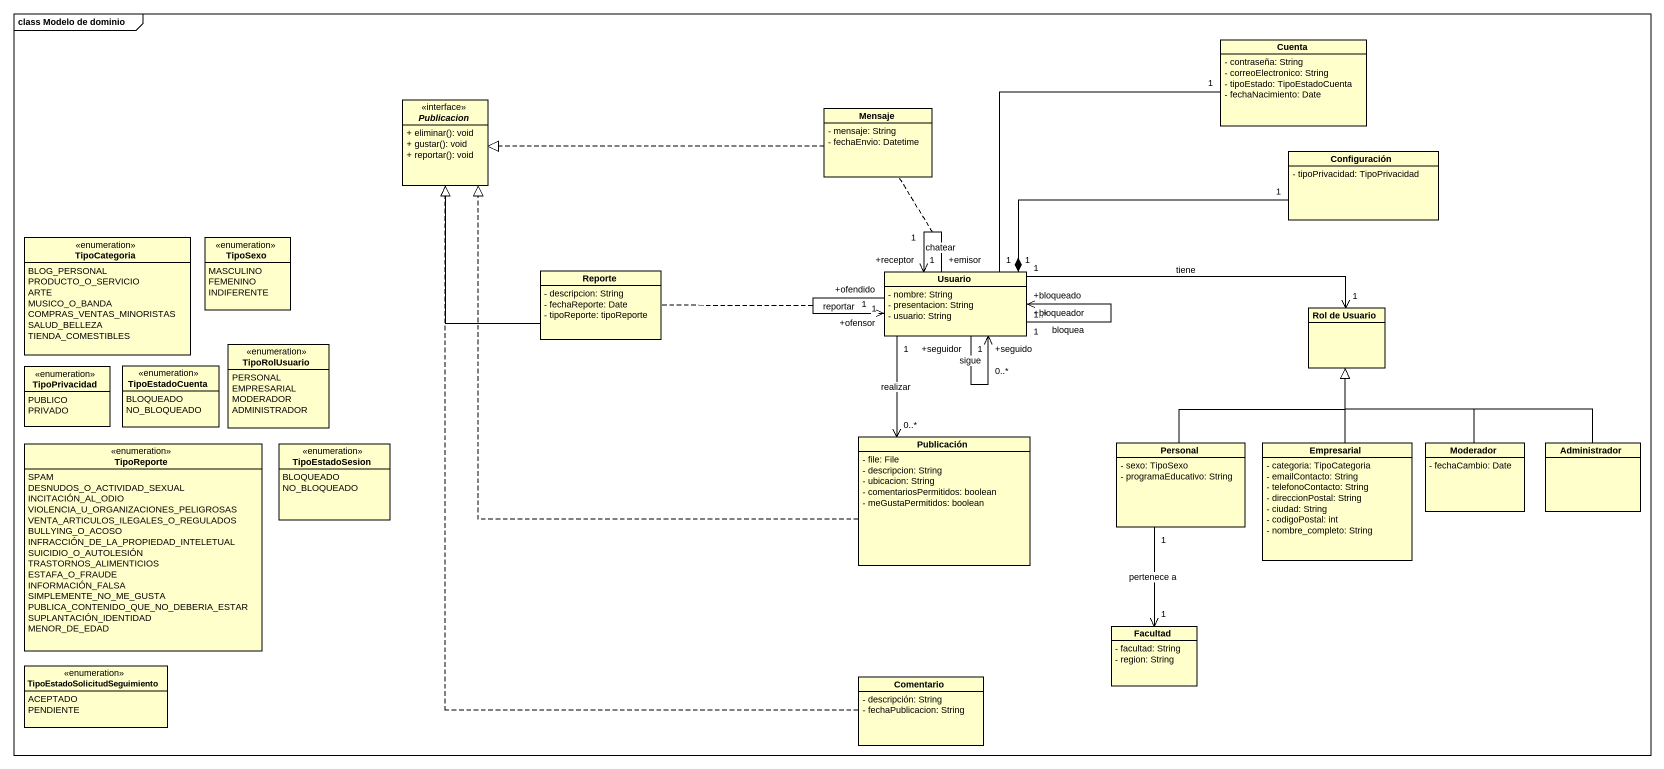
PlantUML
@startuml
mainframe class Modelo de dominio
hide circle
hide empty members
skinparam classAttributeIconSize 0
class Cuenta {
  - contraseña: String
  - correoElectronico: String
  - tipoEstado: TipoEstadoCuenta
  - fechaNacimiento: Date
}
interface Publicacion {
  + eliminar(): void
  + gustar(): void
  + reportar(): void
}
class Mensaje {
  - mensaje: String
  - fechaEnvio: Datetime
}
class Configuración {
  - tipoPrivacidad: TipoPrivacidad
}
enum TipoCategoria {
  BLOG_PERSONAL
  PRODUCTO_O_SERVICIO
  ARTE
  MUSICO_O_BANDA
  COMPRAS_VENTAS_MINORISTAS
  SALUD_BELLEZA
  TIENDA_COMESTIBLES
}
enum TipoSexo {
  MASCULINO
  FEMENINO
  INDIFERENTE
}
class Reporte {
  - descripcion: String
  - fechaReporte: Date
  - tipoReporte: tipoReporte
}
class Usuario {
  - nombre: String
  - presentacion: String
  - usuario: String
}
class "Rol de Usuario" as Rol_de_Usuario
enum TipoPrivacidad {
  PUBLICO
  PRIVADO
}
enum TipoEstadoCuenta {
  BLOQUEADO
  NO_BLOQUEADO
}
enum TipoRolUsuario {
  PERSONAL
  EMPRESARIAL
  MODERADOR
  ADMINISTRADOR
}
enum TipoReporte {
  SPAM
  DESNUDOS_O_ACTIVIDAD_SEXUAL
  INCITACIÓN_AL_ODIO
  VIOLENCIA_U_ORGANIZACIONES_PELIGROSAS
  VENTA_ARTICULOS_ILEGALES_O_REGULADOS
  BULLYING_O_ACOSO
  INFRACCIÓN_DE_LA_PROPIEDAD_INTELETUAL
  SUICIDIO_O_AUTOLESIÓN
  TRASTORNOS_ALIMENTICIOS
  ESTAFA_O_FRAUDE
  INFORMACIÓN_FALSA
  SIMPLEMENTE_NO_ME_GUSTA
  PUBLICA_CONTENIDO_QUE_NO_DEBERIA_ESTAR
  SUPLANTACIÓN_IDENTIDAD
  MENOR_DE_EDAD
}
enum TipoEstadoSesion {
  BLOQUEADO
  NO_BLOQUEADO
}
class Publicación {
  - file: File
  - descripcion: String
  - ubicacion: String
  - comentariosPermitidos: boolean
  - meGustaPermitidos: boolean
}
class Personal {
  - sexo: TipoSexo
  - programaEducativo: String
}
class Empresarial {
  - categoria: TipoCategoria
  - emailContacto: String
  - telefonoContacto: String
  - direccionPostal: String
  - ciudad: String
  - codigoPostal: int
  - nombre_completo: String
}
class Moderador {
  - fechaCambio: Date
}
class Administrador
class Facultad {
  - facultad: String
  - region: String
}
enum "TipoEstadoSolicitudSeguimiento" as TipoEstadoSolicitudSeguimien {
  ACEPTADO
  PENDIENTE
}
class Comentario {
  - descripción: String
  - fechaPublicacion: String
}
Cuenta "1" -- "1" Usuario
Publicacion -- Reporte
Mensaje .left.|> Publicacion
Configuración "1" -left-* "1" Usuario
Usuario "+seguidor\n1" --> "+seguido\n0..*" Usuario : sigue
Usuario "+bloqueador\n1" --> "+bloqueado\n1..*" Usuario : bloquea
Usuario "+ofendido\n1" --> "+ofensor\n1" Usuario : reportar
(Usuario, Usuario) .. Reporte
Usuario "+emisor\n1" --> "+receptor\n1" Usuario : chatear
(Usuario, Usuario) .. Mensaje
Usuario "1" --> "0..*" Publicación : realizar
Rol_de_Usuario "1" <-left- "1" Usuario : tiene
Publicación .up.|> Publicacion
Personal -up-|> Rol_de_Usuario
Personal "1" --> "1" Facultad : pertenece a
Empresarial -up-|> Rol_de_Usuario
Moderador -up-|> Rol_de_Usuario
Administrador -left-|> Rol_de_Usuario
Comentario .up.|> Publicacion
@enduml
